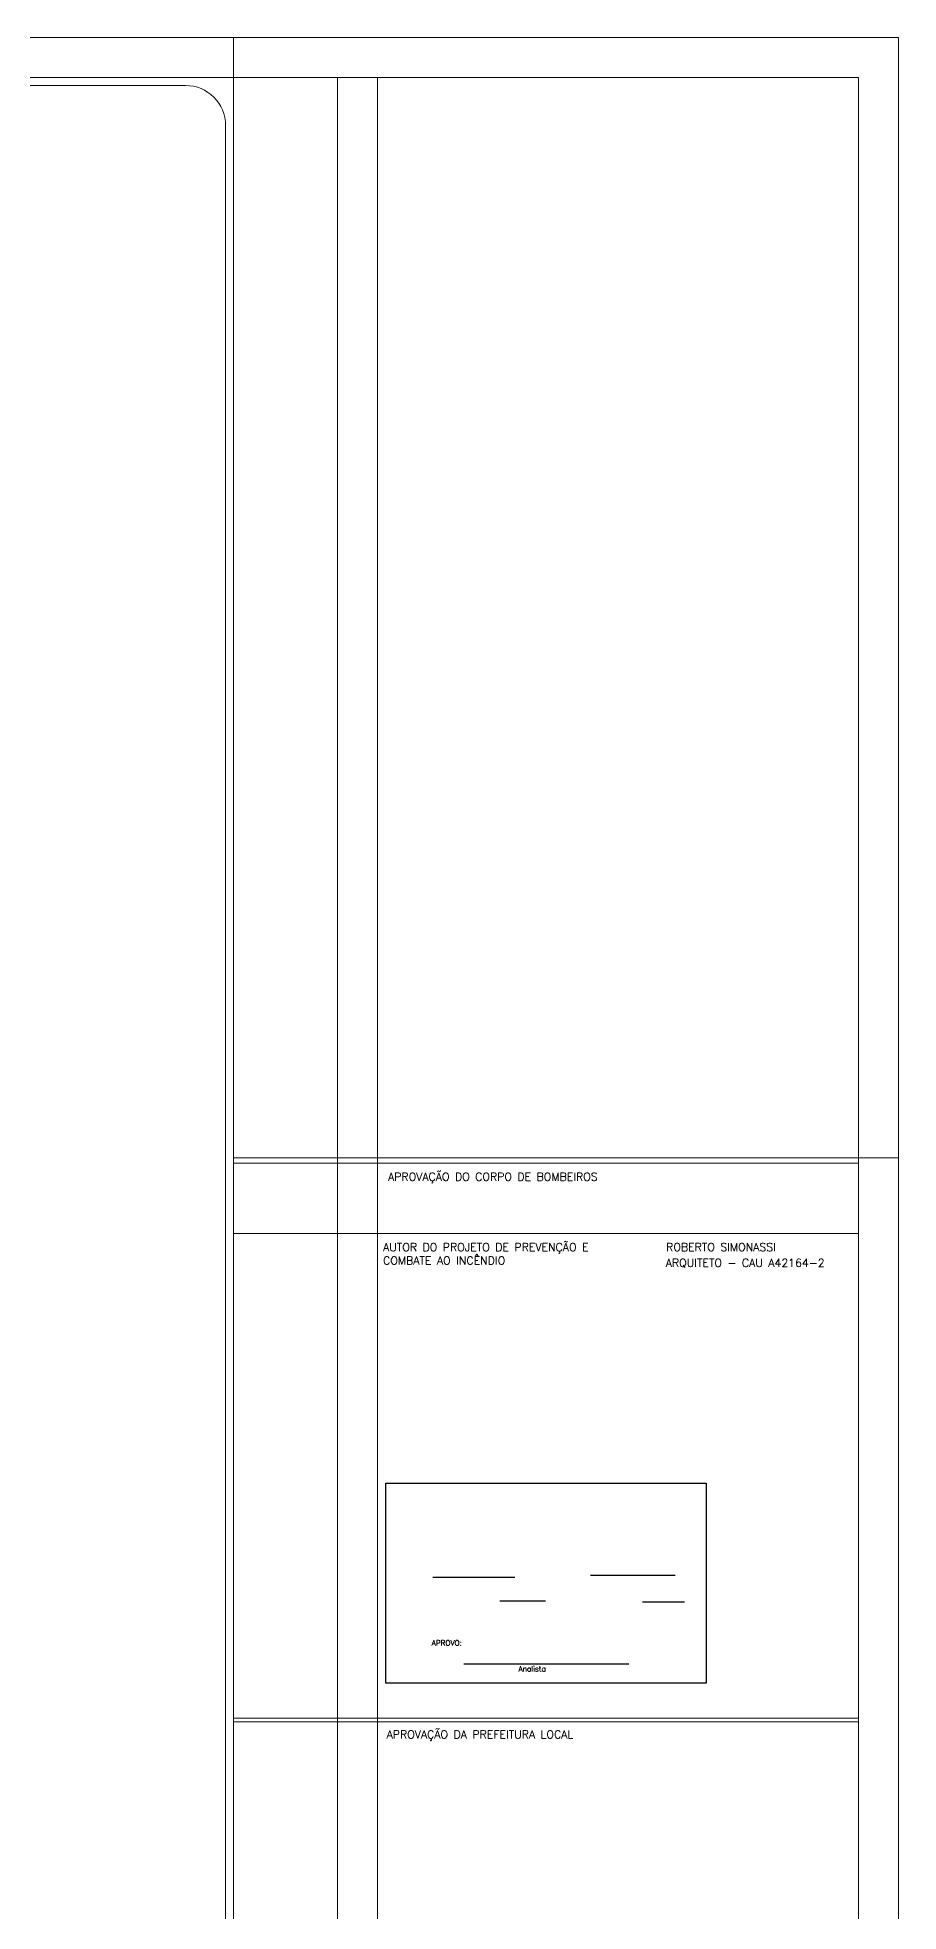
# Model space of a CAD drawing. Header units: millimetres. Extents: x 521 to 1055, y 261 to 520.
# Drawn here: x 625.46 to 646.98, y 298.49 to 345.32 of the extents above; entities that cross this region are included whole.
import ezdxf

# ---------------------------------------------------------------- set-up
doc = ezdxf.new("R2010")
doc.units = ezdxf.units.MM
doc.layers.add('0.1', color=8, linetype='Continuous', lineweight=13)
doc.layers.add('ppci', color=8, linetype='Continuous')
doc.styles.add('ROMANS', font='romans')
doc.styles.add('tEXTO', font='romans.shx', dxfattribs={"height": 1})

msp = doc.modelspace()

# ---------------------------------------------------------------- linework, layer by layer
at = {"layer": '0.1', "color": 8}
for p, q in [((630.35941, 345.32093), (630.35941, 261.32093)), ((632.95941, 344.32093), (632.95941, 268.32093)), ((633.95941, 344.32093), (633.95941, 268.32093)), ((630.35941, 317.32093), (645.97941, 317.32093)), ((630.35941, 317.19331), (645.97941, 317.19331)), ((645.97941, 317.32093), (646.97941, 317.32093)), ((645.97941, 317.32093), (646.97941, 317.32093)), ((630.35941, 315.43093), (645.97941, 315.43093)), ((630.35941, 303.32093), (645.97941, 303.32093)), ((630.35941, 303.2295), (645.97941, 303.2295))]:
    msp.add_line(p, q, dxfattribs=at)
for points in [[(646.97941, 345.32093), (520.77502, 345.32093), (520.77502, 261.32093), (646.97941, 261.32093)], [(523.27502, 262.32093), (523.27502, 344.32093), (645.97941, 344.32093), (645.97941, 262.32093)]]:
    msp.add_lwpolyline(points, close=True, dxfattribs=at)
msp.add_lwpolyline([(630.15941, 343.12093, 0.41421356), (629.15941, 344.12093), (524.47502, 344.12093, 0.41421356), (523.47502, 343.12093), (523.47502, 269.52093, 0.41421356), (524.47502, 268.52093), (629.15941, 268.52093, 0.41421356), (630.15941, 269.52093)], format="xyb", close=True, dxfattribs=at)
at = {"layer": 'ppci', "color": 10, "linetype": 'Continuous'}
for p, q in [((634.16941, 309.19797), (642.16941, 309.19797)), ((634.16941, 304.19797), (634.16941, 309.19797)), ((642.16941, 309.19797), (642.16941, 304.19797)), ((635.33721, 306.84335), (637.39056, 306.84335)), ((639.27747, 306.89401), (641.39973, 306.89401)), ((637.01161, 306.24986), (638.15921, 306.24986)), ((640.58014, 306.2263), (641.63342, 306.2263)), ((636.11737, 304.67844), (640.23612, 304.67844)), ((642.16941, 304.19797), (634.16941, 304.19797))]:
    msp.add_line(p, q, dxfattribs=at)

# ---------------------------------------------------------------- texts
at = {"layer": '0.1', "color": 8, "style": 'ROMANS'}
for s, p in [('APROVAÇÃO DO CORPO DE BOMBEIROS', (634.22254, 316.75081)), ('ROBERTO SIMONASSI', (641.17115, 314.99289)), ('ARQUITETO - CAU A42164-2', (641.16236, 314.59965)), ('APROVAÇÃO DA PREFEITURA LOCAL', (634.18575, 302.81515))]:
    msp.add_text(s, height=0.2, dxfattribs=at).set_placement(p)
at = {"layer": '0.1', "color": 8, "insert": (634.09721, 315.19085), "char_height": 0.2, "width": 5.6527095, "attachment_point": 1, "style": 'ROMANS'}
msp.add_mtext('AUTOR DO PROJETO DE PREVENÇÃO E COMBATE AO INCÊNDIO', dxfattribs=at)
at = {"layer": 'ppci', "color": 10, "linetype": 'Continuous', "char_height": 0.133082, "attachment_point": 1, "style": 'tEXTO'}
for s, insert in [('APROVO: ', (635.31303, 305.26746)), ('Analista', (637.48225, 304.62139))]:
    msp.add_mtext_dynamic_manual_height_columns(s, width=6.9290278, gutter_width=20, heights=[0], dxfattribs=dict(at, insert=insert))

doc.saveas('drawing.dxf')
